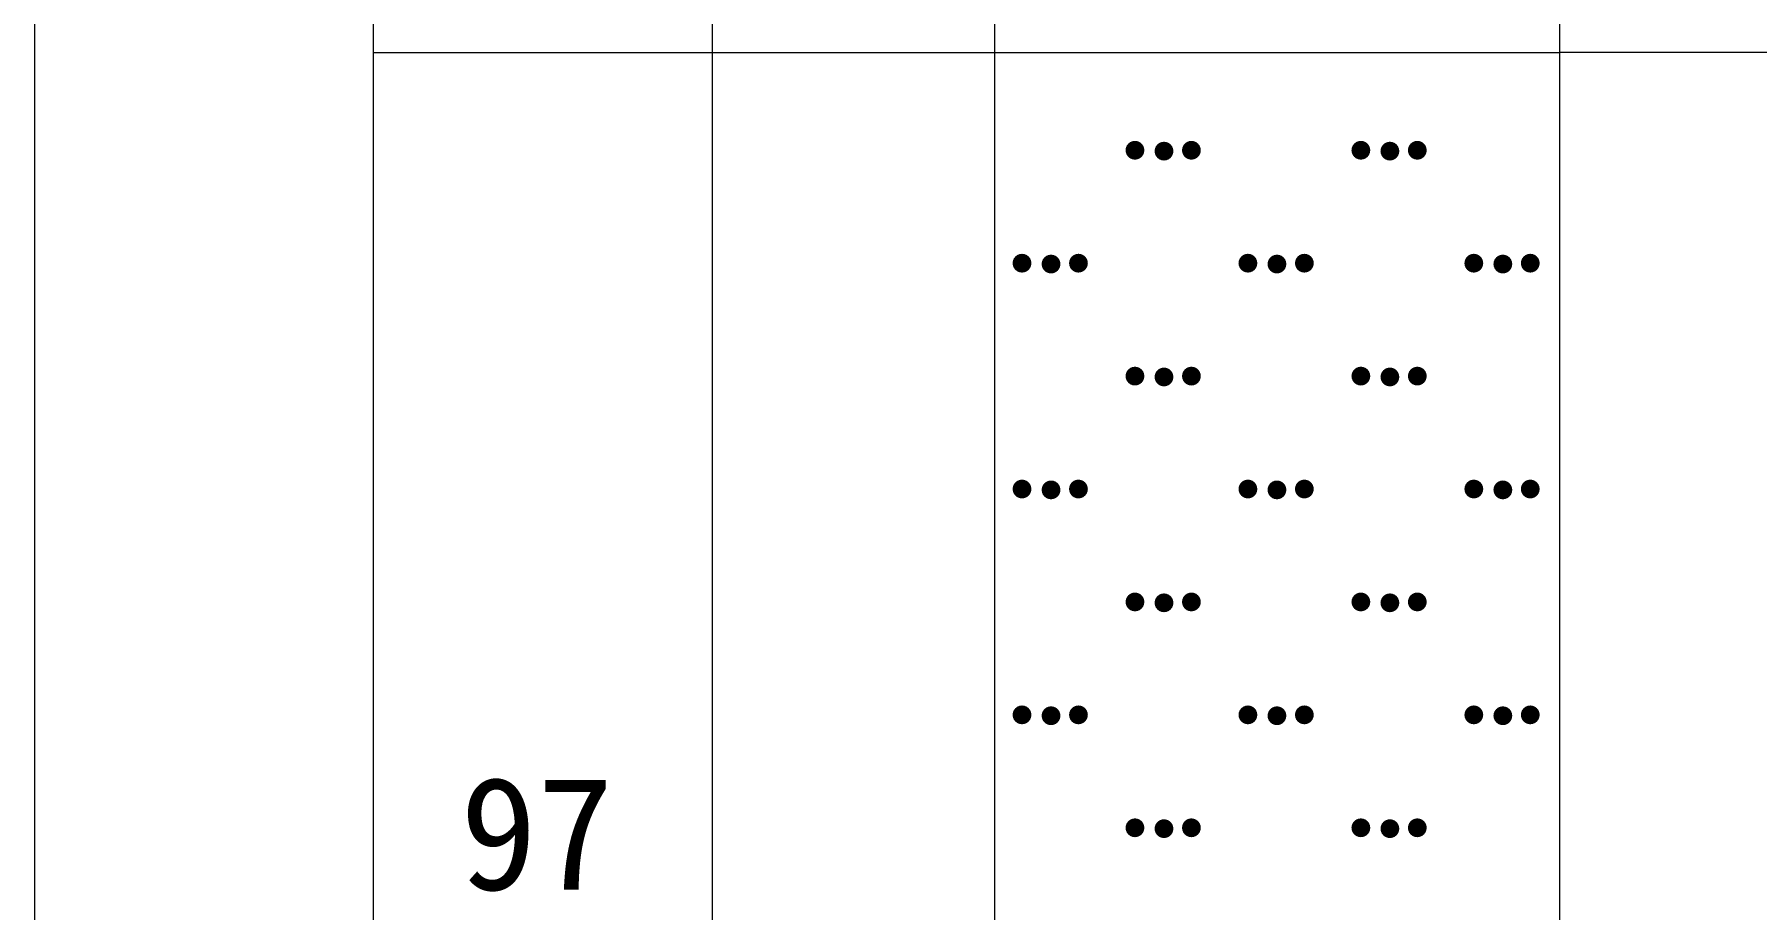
# Model space of a CAD drawing. Header units: inches. Extents: x -27 to 109, y -724 to 26.
# Drawn here: x 14.68 to 20.78, y -565.14 to -562.04 of the extents above; entities that cross this region are included whole.
import ezdxf

# ---------------------------------------------------------------- set-up
doc = ezdxf.new("R2010")
doc.units = ezdxf.units.IN
doc.header["$MEASUREMENT"] = 0
doc.layers.get('0').update_dxf_attribs({"lineweight": 0})
doc.styles.add('宋体', font='')
doc.styles.get('宋体').set_extended_font_data('宋体')

# ---------------------------------------------------------------- blocks, each defined once
blk = doc.blocks.new('lr_block_86')
at = {"true_color": 0x000000}
for points in [[(18.611, -562.4593), (18.6122, -562.4507), (18.611, -562.442), (18.6078, -562.434), (18.6025, -562.4271), (18.5955, -562.4217), (18.5875, -562.4185), (18.5789, -562.4173), (18.5702, -562.4185), (18.5622, -562.4217), (18.5553, -562.4271), (18.5499, -562.434), (18.5467, -562.442), (18.5455, -562.4507), (18.5467, -562.4593), (18.5499, -562.4673), (18.5553, -562.4743), (18.5622, -562.4796), (18.5702, -562.4828), (18.5789, -562.484), (18.5875, -562.4828), (18.5955, -562.4796), (18.6025, -562.4743), (18.6078, -562.4673)], [(18.7138, -562.4624), (18.715, -562.4537), (18.7138, -562.4451), (18.7106, -562.4371), (18.7053, -562.4301), (18.6983, -562.4248), (18.6903, -562.4216), (18.6817, -562.4204), (18.673, -562.4216), (18.665, -562.4248), (18.6581, -562.4301), (18.6527, -562.4371), (18.6495, -562.4451), (18.6483, -562.4537), (18.6495, -562.4624), (18.6527, -562.4704), (18.6581, -562.4774), (18.665, -562.4827), (18.673, -562.4859), (18.6817, -562.4871), (18.6903, -562.4859), (18.6983, -562.4827), (18.7053, -562.4774), (18.7106, -562.4704)], [(18.8109, -562.4593), (18.8121, -562.4507), (18.8109, -562.442), (18.8077, -562.434), (18.8023, -562.4271), (18.7954, -562.4217), (18.7874, -562.4185), (18.7787, -562.4173), (18.7701, -562.4185), (18.7621, -562.4217), (18.7551, -562.4271), (18.7498, -562.434), (18.7466, -562.442), (18.7454, -562.4507), (18.7466, -562.4593), (18.7498, -562.4673), (18.7551, -562.4743), (18.7621, -562.4796), (18.7701, -562.4828), (18.7787, -562.484), (18.7874, -562.4828), (18.7954, -562.4796), (18.8023, -562.4743), (18.8077, -562.4673)], [(19.411, -562.4593), (19.4122, -562.4507), (19.411, -562.442), (19.4078, -562.434), (19.4025, -562.4271), (19.3955, -562.4217), (19.3875, -562.4185), (19.3789, -562.4173), (19.3702, -562.4185), (19.3622, -562.4217), (19.3553, -562.4271), (19.3499, -562.434), (19.3467, -562.442), (19.3455, -562.4507), (19.3467, -562.4593), (19.3499, -562.4673), (19.3553, -562.4743), (19.3622, -562.4796), (19.3702, -562.4828), (19.3789, -562.484), (19.3875, -562.4828), (19.3955, -562.4796), (19.4025, -562.4743), (19.4078, -562.4673)], [(19.5138, -562.4624), (19.515, -562.4537), (19.5138, -562.4451), (19.5106, -562.4371), (19.5053, -562.4301), (19.4983, -562.4248), (19.4903, -562.4216), (19.4817, -562.4204), (19.473, -562.4216), (19.465, -562.4248), (19.4581, -562.4301), (19.4527, -562.4371), (19.4495, -562.4451), (19.4483, -562.4537), (19.4495, -562.4624), (19.4527, -562.4704), (19.4581, -562.4774), (19.465, -562.4827), (19.473, -562.4859), (19.4817, -562.4871), (19.4903, -562.4859), (19.4983, -562.4827), (19.5053, -562.4774), (19.5106, -562.4704)], [(19.6109, -562.4593), (19.6121, -562.4507), (19.6109, -562.442), (19.6077, -562.434), (19.6023, -562.4271), (19.5954, -562.4217), (19.5874, -562.4185), (19.5787, -562.4173), (19.5701, -562.4185), (19.5621, -562.4217), (19.5551, -562.4271), (19.5498, -562.434), (19.5466, -562.442), (19.5454, -562.4507), (19.5466, -562.4593), (19.5498, -562.4673), (19.5551, -562.4743), (19.5621, -562.4796), (19.5701, -562.4828), (19.5787, -562.484), (19.5874, -562.4828), (19.5954, -562.4796), (19.6023, -562.4743), (19.6077, -562.4673)], [(18.211, -562.8593), (18.2122, -562.8507), (18.211, -562.842), (18.2078, -562.834), (18.2025, -562.8271), (18.1955, -562.8217), (18.1875, -562.8185), (18.1789, -562.8173), (18.1702, -562.8185), (18.1622, -562.8217), (18.1553, -562.8271), (18.1499, -562.834), (18.1467, -562.842), (18.1455, -562.8507), (18.1467, -562.8593), (18.1499, -562.8673), (18.1553, -562.8743), (18.1622, -562.8796), (18.1702, -562.8828), (18.1789, -562.884), (18.1875, -562.8828), (18.1955, -562.8796), (18.2025, -562.8743), (18.2078, -562.8673)], [(18.3138, -562.8624), (18.315, -562.8537), (18.3138, -562.8451), (18.3106, -562.8371), (18.3053, -562.8301), (18.2983, -562.8248), (18.2903, -562.8216), (18.2817, -562.8204), (18.273, -562.8216), (18.265, -562.8248), (18.2581, -562.8301), (18.2527, -562.8371), (18.2495, -562.8451), (18.2483, -562.8537), (18.2495, -562.8624), (18.2527, -562.8704), (18.2581, -562.8773), (18.265, -562.8827), (18.273, -562.8859), (18.2817, -562.8871), (18.2903, -562.8859), (18.2983, -562.8827), (18.3053, -562.8773), (18.3106, -562.8704)], [(18.4109, -562.8593), (18.4121, -562.8507), (18.4109, -562.842), (18.4077, -562.834), (18.4023, -562.8271), (18.3954, -562.8217), (18.3874, -562.8185), (18.3787, -562.8173), (18.3701, -562.8185), (18.3621, -562.8217), (18.3551, -562.8271), (18.3498, -562.834), (18.3466, -562.842), (18.3454, -562.8507), (18.3466, -562.8593), (18.3498, -562.8673), (18.3551, -562.8743), (18.3621, -562.8796), (18.3701, -562.8828), (18.3787, -562.884), (18.3874, -562.8828), (18.3954, -562.8796), (18.4023, -562.8743), (18.4077, -562.8673)], [(19.011, -562.8593), (19.0122, -562.8507), (19.011, -562.842), (19.0078, -562.834), (19.0025, -562.8271), (18.9955, -562.8217), (18.9875, -562.8185), (18.9789, -562.8173), (18.9702, -562.8185), (18.9622, -562.8217), (18.9553, -562.8271), (18.9499, -562.834), (18.9467, -562.842), (18.9455, -562.8507), (18.9467, -562.8593), (18.9499, -562.8673), (18.9553, -562.8743), (18.9622, -562.8796), (18.9702, -562.8828), (18.9789, -562.884), (18.9875, -562.8828), (18.9955, -562.8796), (19.0025, -562.8743), (19.0078, -562.8673)], [(19.1138, -562.8624), (19.115, -562.8537), (19.1138, -562.8451), (19.1106, -562.8371), (19.1053, -562.8301), (19.0983, -562.8248), (19.0903, -562.8216), (19.0817, -562.8204), (19.073, -562.8216), (19.065, -562.8248), (19.0581, -562.8301), (19.0527, -562.8371), (19.0495, -562.8451), (19.0483, -562.8537), (19.0495, -562.8624), (19.0527, -562.8704), (19.0581, -562.8773), (19.065, -562.8827), (19.073, -562.8859), (19.0817, -562.8871), (19.0903, -562.8859), (19.0983, -562.8827), (19.1053, -562.8773), (19.1106, -562.8704)], [(19.2109, -562.8593), (19.2121, -562.8507), (19.2109, -562.842), (19.2077, -562.834), (19.2023, -562.8271), (19.1954, -562.8217), (19.1874, -562.8185), (19.1787, -562.8173), (19.1701, -562.8185), (19.1621, -562.8217), (19.1551, -562.8271), (19.1498, -562.834), (19.1466, -562.842), (19.1454, -562.8507), (19.1466, -562.8593), (19.1498, -562.8673), (19.1551, -562.8743), (19.1621, -562.8796), (19.1701, -562.8828), (19.1787, -562.884), (19.1874, -562.8828), (19.1954, -562.8796), (19.2023, -562.8743), (19.2077, -562.8673)], [(19.811, -562.8593), (19.8122, -562.8507), (19.811, -562.842), (19.8078, -562.834), (19.8025, -562.8271), (19.7955, -562.8217), (19.7875, -562.8185), (19.7789, -562.8173), (19.7702, -562.8185), (19.7622, -562.8217), (19.7553, -562.8271), (19.7499, -562.834), (19.7467, -562.842), (19.7455, -562.8507), (19.7467, -562.8593), (19.7499, -562.8673), (19.7553, -562.8743), (19.7622, -562.8796), (19.7702, -562.8828), (19.7789, -562.884), (19.7875, -562.8828), (19.7955, -562.8796), (19.8025, -562.8743), (19.8078, -562.8673)], [(19.9138, -562.8624), (19.915, -562.8537), (19.9138, -562.8451), (19.9106, -562.8371), (19.9053, -562.8301), (19.8983, -562.8248), (19.8903, -562.8216), (19.8817, -562.8204), (19.873, -562.8216), (19.865, -562.8248), (19.8581, -562.8301), (19.8527, -562.8371), (19.8495, -562.8451), (19.8483, -562.8537), (19.8495, -562.8624), (19.8527, -562.8704), (19.8581, -562.8773), (19.865, -562.8827), (19.873, -562.8859), (19.8817, -562.8871), (19.8903, -562.8859), (19.8983, -562.8827), (19.9053, -562.8773), (19.9106, -562.8704)], [(20.0109, -562.8593), (20.0121, -562.8507), (20.0109, -562.842), (20.0077, -562.834), (20.0023, -562.8271), (19.9954, -562.8217), (19.9874, -562.8185), (19.9787, -562.8173), (19.9701, -562.8185), (19.9621, -562.8217), (19.9551, -562.8271), (19.9498, -562.834), (19.9466, -562.842), (19.9454, -562.8507), (19.9466, -562.8593), (19.9498, -562.8673), (19.9551, -562.8743), (19.9621, -562.8796), (19.9701, -562.8828), (19.9787, -562.884), (19.9874, -562.8828), (19.9954, -562.8796), (20.0023, -562.8743), (20.0077, -562.8673)], [(18.611, -563.2593), (18.6122, -563.2507), (18.611, -563.242), (18.6078, -563.234), (18.6025, -563.2271), (18.5955, -563.2217), (18.5875, -563.2185), (18.5789, -563.2173), (18.5702, -563.2185), (18.5622, -563.2217), (18.5553, -563.2271), (18.5499, -563.234), (18.5467, -563.242), (18.5455, -563.2507), (18.5467, -563.2593), (18.5499, -563.2673), (18.5553, -563.2743), (18.5622, -563.2796), (18.5702, -563.2828), (18.5789, -563.284), (18.5875, -563.2828), (18.5955, -563.2796), (18.6025, -563.2743), (18.6078, -563.2673)], [(18.7138, -563.2624), (18.715, -563.2537), (18.7138, -563.2451), (18.7106, -563.2371), (18.7053, -563.2301), (18.6983, -563.2248), (18.6903, -563.2216), (18.6817, -563.2204), (18.673, -563.2216), (18.665, -563.2248), (18.6581, -563.2301), (18.6527, -563.2371), (18.6495, -563.2451), (18.6483, -563.2537), (18.6495, -563.2624), (18.6527, -563.2704), (18.6581, -563.2773), (18.665, -563.2827), (18.673, -563.2859), (18.6817, -563.2871), (18.6903, -563.2859), (18.6983, -563.2827), (18.7053, -563.2773), (18.7106, -563.2704)], [(18.8109, -563.2593), (18.8121, -563.2507), (18.8109, -563.242), (18.8077, -563.234), (18.8023, -563.2271), (18.7954, -563.2217), (18.7874, -563.2185), (18.7787, -563.2173), (18.7701, -563.2185), (18.7621, -563.2217), (18.7551, -563.2271), (18.7498, -563.234), (18.7466, -563.242), (18.7454, -563.2507), (18.7466, -563.2593), (18.7498, -563.2673), (18.7551, -563.2743), (18.7621, -563.2796), (18.7701, -563.2828), (18.7787, -563.284), (18.7874, -563.2828), (18.7954, -563.2796), (18.8023, -563.2743), (18.8077, -563.2673)], [(19.411, -563.2593), (19.4122, -563.2507), (19.411, -563.242), (19.4078, -563.234), (19.4025, -563.2271), (19.3955, -563.2217), (19.3875, -563.2185), (19.3789, -563.2173), (19.3702, -563.2185), (19.3622, -563.2217), (19.3553, -563.2271), (19.3499, -563.234), (19.3467, -563.242), (19.3455, -563.2507), (19.3467, -563.2593), (19.3499, -563.2673), (19.3553, -563.2743), (19.3622, -563.2796), (19.3702, -563.2828), (19.3789, -563.284), (19.3875, -563.2828), (19.3955, -563.2796), (19.4025, -563.2743), (19.4078, -563.2673)], [(19.5138, -563.2624), (19.515, -563.2537), (19.5138, -563.2451), (19.5106, -563.2371), (19.5053, -563.2301), (19.4983, -563.2248), (19.4903, -563.2216), (19.4817, -563.2204), (19.473, -563.2216), (19.465, -563.2248), (19.4581, -563.2301), (19.4527, -563.2371), (19.4495, -563.2451), (19.4483, -563.2537), (19.4495, -563.2624), (19.4527, -563.2704), (19.4581, -563.2773), (19.465, -563.2827), (19.473, -563.2859), (19.4817, -563.2871), (19.4903, -563.2859), (19.4983, -563.2827), (19.5053, -563.2773), (19.5106, -563.2704)], [(19.6109, -563.2593), (19.6121, -563.2507), (19.6109, -563.242), (19.6077, -563.234), (19.6023, -563.2271), (19.5954, -563.2217), (19.5874, -563.2185), (19.5787, -563.2173), (19.5701, -563.2185), (19.5621, -563.2217), (19.5551, -563.2271), (19.5498, -563.234), (19.5466, -563.242), (19.5454, -563.2507), (19.5466, -563.2593), (19.5498, -563.2673), (19.5551, -563.2743), (19.5621, -563.2796), (19.5701, -563.2828), (19.5787, -563.284), (19.5874, -563.2828), (19.5954, -563.2796), (19.6023, -563.2743), (19.6077, -563.2673)], [(18.211, -563.6593), (18.2122, -563.6507), (18.211, -563.642), (18.2078, -563.634), (18.2025, -563.6271), (18.1955, -563.6217), (18.1875, -563.6185), (18.1789, -563.6173), (18.1702, -563.6185), (18.1622, -563.6217), (18.1553, -563.6271), (18.1499, -563.634), (18.1467, -563.642), (18.1455, -563.6507), (18.1467, -563.6593), (18.1499, -563.6673), (18.1553, -563.6743), (18.1622, -563.6796), (18.1702, -563.6828), (18.1789, -563.684), (18.1875, -563.6828), (18.1955, -563.6796), (18.2025, -563.6743), (18.2078, -563.6673)], [(18.3138, -563.6624), (18.315, -563.6537), (18.3138, -563.6451), (18.3106, -563.6371), (18.3053, -563.6301), (18.2983, -563.6248), (18.2903, -563.6216), (18.2817, -563.6204), (18.273, -563.6216), (18.265, -563.6248), (18.2581, -563.6301), (18.2527, -563.6371), (18.2495, -563.6451), (18.2483, -563.6537), (18.2495, -563.6624), (18.2527, -563.6704), (18.2581, -563.6773), (18.265, -563.6827), (18.273, -563.6859), (18.2817, -563.6871), (18.2903, -563.6859), (18.2983, -563.6827), (18.3053, -563.6773), (18.3106, -563.6704)], [(18.4109, -563.6593), (18.4121, -563.6507), (18.4109, -563.642), (18.4077, -563.634), (18.4023, -563.6271), (18.3954, -563.6217), (18.3874, -563.6185), (18.3787, -563.6173), (18.3701, -563.6185), (18.3621, -563.6217), (18.3551, -563.6271), (18.3498, -563.634), (18.3466, -563.642), (18.3454, -563.6507), (18.3466, -563.6593), (18.3498, -563.6673), (18.3551, -563.6743), (18.3621, -563.6796), (18.3701, -563.6828), (18.3787, -563.684), (18.3874, -563.6828), (18.3954, -563.6796), (18.4023, -563.6743), (18.4077, -563.6673)], [(19.011, -563.6593), (19.0122, -563.6507), (19.011, -563.642), (19.0078, -563.634), (19.0025, -563.6271), (18.9955, -563.6217), (18.9875, -563.6185), (18.9789, -563.6173), (18.9702, -563.6185), (18.9622, -563.6217), (18.9553, -563.6271), (18.9499, -563.634), (18.9467, -563.642), (18.9455, -563.6507), (18.9467, -563.6593), (18.9499, -563.6673), (18.9553, -563.6743), (18.9622, -563.6796), (18.9702, -563.6828), (18.9789, -563.684), (18.9875, -563.6828), (18.9955, -563.6796), (19.0025, -563.6743), (19.0078, -563.6673)], [(19.1138, -563.6624), (19.115, -563.6537), (19.1138, -563.6451), (19.1106, -563.6371), (19.1053, -563.6301), (19.0983, -563.6248), (19.0903, -563.6216), (19.0817, -563.6204), (19.073, -563.6216), (19.065, -563.6248), (19.0581, -563.6301), (19.0527, -563.6371), (19.0495, -563.6451), (19.0483, -563.6537), (19.0495, -563.6624), (19.0527, -563.6704), (19.0581, -563.6773), (19.065, -563.6827), (19.073, -563.6859), (19.0817, -563.6871), (19.0903, -563.6859), (19.0983, -563.6827), (19.1053, -563.6773), (19.1106, -563.6704)], [(19.2109, -563.6593), (19.2121, -563.6507), (19.2109, -563.642), (19.2077, -563.634), (19.2023, -563.6271), (19.1954, -563.6217), (19.1874, -563.6185), (19.1787, -563.6173), (19.1701, -563.6185), (19.1621, -563.6217), (19.1551, -563.6271), (19.1498, -563.634), (19.1466, -563.642), (19.1454, -563.6507), (19.1466, -563.6593), (19.1498, -563.6673), (19.1551, -563.6743), (19.1621, -563.6796), (19.1701, -563.6828), (19.1787, -563.684), (19.1874, -563.6828), (19.1954, -563.6796), (19.2023, -563.6743), (19.2077, -563.6673)], [(19.811, -563.6593), (19.8122, -563.6507), (19.811, -563.642), (19.8078, -563.634), (19.8025, -563.6271), (19.7955, -563.6217), (19.7875, -563.6185), (19.7789, -563.6173), (19.7702, -563.6185), (19.7622, -563.6217), (19.7553, -563.6271), (19.7499, -563.634), (19.7467, -563.642), (19.7455, -563.6507), (19.7467, -563.6593), (19.7499, -563.6673), (19.7553, -563.6743), (19.7622, -563.6796), (19.7702, -563.6828), (19.7789, -563.684), (19.7875, -563.6828), (19.7955, -563.6796), (19.8025, -563.6743), (19.8078, -563.6673)], [(19.9138, -563.6624), (19.915, -563.6537), (19.9138, -563.6451), (19.9106, -563.6371), (19.9053, -563.6301), (19.8983, -563.6248), (19.8903, -563.6216), (19.8817, -563.6204), (19.873, -563.6216), (19.865, -563.6248), (19.8581, -563.6301), (19.8527, -563.6371), (19.8495, -563.6451), (19.8483, -563.6537), (19.8495, -563.6624), (19.8527, -563.6704), (19.8581, -563.6773), (19.865, -563.6827), (19.873, -563.6859), (19.8817, -563.6871), (19.8903, -563.6859), (19.8983, -563.6827), (19.9053, -563.6773), (19.9106, -563.6704)], [(20.0109, -563.6593), (20.0121, -563.6507), (20.0109, -563.642), (20.0077, -563.634), (20.0023, -563.6271), (19.9954, -563.6217), (19.9874, -563.6185), (19.9787, -563.6173), (19.9701, -563.6185), (19.9621, -563.6217), (19.9551, -563.6271), (19.9498, -563.634), (19.9466, -563.642), (19.9454, -563.6507), (19.9466, -563.6593), (19.9498, -563.6673), (19.9551, -563.6743), (19.9621, -563.6796), (19.9701, -563.6828), (19.9787, -563.684), (19.9874, -563.6828), (19.9954, -563.6796), (20.0023, -563.6743), (20.0077, -563.6673)], [(18.611, -564.0593), (18.6122, -564.0507), (18.611, -564.042), (18.6078, -564.034), (18.6025, -564.0271), (18.5955, -564.0217), (18.5875, -564.0185), (18.5789, -564.0173), (18.5702, -564.0185), (18.5622, -564.0217), (18.5553, -564.0271), (18.5499, -564.034), (18.5467, -564.042), (18.5455, -564.0507), (18.5467, -564.0593), (18.5499, -564.0673), (18.5553, -564.0743), (18.5622, -564.0796), (18.5702, -564.0828), (18.5789, -564.084), (18.5875, -564.0828), (18.5955, -564.0796), (18.6025, -564.0743), (18.6078, -564.0673)], [(18.7138, -564.0624), (18.715, -564.0537), (18.7138, -564.0451), (18.7106, -564.0371), (18.7053, -564.0301), (18.6983, -564.0248), (18.6903, -564.0216), (18.6817, -564.0204), (18.673, -564.0216), (18.665, -564.0248), (18.6581, -564.0301), (18.6527, -564.0371), (18.6495, -564.0451), (18.6483, -564.0537), (18.6495, -564.0624), (18.6527, -564.0704), (18.6581, -564.0773), (18.665, -564.0827), (18.673, -564.0859), (18.6817, -564.0871), (18.6903, -564.0859), (18.6983, -564.0827), (18.7053, -564.0773), (18.7106, -564.0704)], [(18.8109, -564.0593), (18.8121, -564.0507), (18.8109, -564.042), (18.8077, -564.034), (18.8023, -564.0271), (18.7954, -564.0217), (18.7874, -564.0185), (18.7787, -564.0173), (18.7701, -564.0185), (18.7621, -564.0217), (18.7551, -564.0271), (18.7498, -564.034), (18.7466, -564.042), (18.7454, -564.0507), (18.7466, -564.0593), (18.7498, -564.0673), (18.7551, -564.0743), (18.7621, -564.0796), (18.7701, -564.0828), (18.7787, -564.084), (18.7874, -564.0828), (18.7954, -564.0796), (18.8023, -564.0743), (18.8077, -564.0673)], [(19.411, -564.0593), (19.4122, -564.0507), (19.411, -564.042), (19.4078, -564.034), (19.4025, -564.0271), (19.3955, -564.0217), (19.3875, -564.0185), (19.3789, -564.0173), (19.3702, -564.0185), (19.3622, -564.0217), (19.3553, -564.0271), (19.3499, -564.034), (19.3467, -564.042), (19.3455, -564.0507), (19.3467, -564.0593), (19.3499, -564.0673), (19.3553, -564.0743), (19.3622, -564.0796), (19.3702, -564.0828), (19.3789, -564.084), (19.3875, -564.0828), (19.3955, -564.0796), (19.4025, -564.0743), (19.4078, -564.0673)], [(19.5138, -564.0624), (19.515, -564.0537), (19.5138, -564.0451), (19.5106, -564.0371), (19.5053, -564.0301), (19.4983, -564.0248), (19.4903, -564.0216), (19.4817, -564.0204), (19.473, -564.0216), (19.465, -564.0248), (19.4581, -564.0301), (19.4527, -564.0371), (19.4495, -564.0451), (19.4483, -564.0537), (19.4495, -564.0624), (19.4527, -564.0704), (19.4581, -564.0773), (19.465, -564.0827), (19.473, -564.0859), (19.4817, -564.0871), (19.4903, -564.0859), (19.4983, -564.0827), (19.5053, -564.0773), (19.5106, -564.0704)], [(19.6109, -564.0593), (19.6121, -564.0507), (19.6109, -564.042), (19.6077, -564.034), (19.6023, -564.0271), (19.5954, -564.0217), (19.5874, -564.0185), (19.5787, -564.0173), (19.5701, -564.0185), (19.5621, -564.0217), (19.5551, -564.0271), (19.5498, -564.034), (19.5466, -564.042), (19.5454, -564.0507), (19.5466, -564.0593), (19.5498, -564.0673), (19.5551, -564.0743), (19.5621, -564.0796), (19.5701, -564.0828), (19.5787, -564.084), (19.5874, -564.0828), (19.5954, -564.0796), (19.6023, -564.0743), (19.6077, -564.0673)], [(18.211, -564.4593), (18.2122, -564.4507), (18.211, -564.442), (18.2078, -564.434), (18.2025, -564.4271), (18.1955, -564.4217), (18.1875, -564.4185), (18.1789, -564.4173), (18.1702, -564.4185), (18.1622, -564.4217), (18.1553, -564.4271), (18.1499, -564.434), (18.1467, -564.442), (18.1455, -564.4507), (18.1467, -564.4593), (18.1499, -564.4673), (18.1553, -564.4743), (18.1622, -564.4796), (18.1702, -564.4828), (18.1789, -564.484), (18.1875, -564.4828), (18.1955, -564.4796), (18.2025, -564.4743), (18.2078, -564.4673)], [(18.3138, -564.4624), (18.315, -564.4537), (18.3138, -564.4451), (18.3106, -564.4371), (18.3053, -564.4301), (18.2983, -564.4248), (18.2903, -564.4216), (18.2817, -564.4204), (18.273, -564.4216), (18.265, -564.4248), (18.2581, -564.4301), (18.2527, -564.4371), (18.2495, -564.4451), (18.2483, -564.4537), (18.2495, -564.4624), (18.2527, -564.4704), (18.2581, -564.4773), (18.265, -564.4827), (18.273, -564.4859), (18.2817, -564.4871), (18.2903, -564.4859), (18.2983, -564.4827), (18.3053, -564.4773), (18.3106, -564.4704)], [(18.4109, -564.4593), (18.4121, -564.4507), (18.4109, -564.442), (18.4077, -564.434), (18.4023, -564.4271), (18.3954, -564.4217), (18.3874, -564.4185), (18.3787, -564.4173), (18.3701, -564.4185), (18.3621, -564.4217), (18.3551, -564.4271), (18.3498, -564.434), (18.3466, -564.442), (18.3454, -564.4507), (18.3466, -564.4593), (18.3498, -564.4673), (18.3551, -564.4743), (18.3621, -564.4796), (18.3701, -564.4828), (18.3787, -564.484), (18.3874, -564.4828), (18.3954, -564.4796), (18.4023, -564.4743), (18.4077, -564.4673)], [(19.011, -564.4593), (19.0122, -564.4507), (19.011, -564.442), (19.0078, -564.434), (19.0025, -564.4271), (18.9955, -564.4217), (18.9875, -564.4185), (18.9789, -564.4173), (18.9702, -564.4185), (18.9622, -564.4217), (18.9553, -564.4271), (18.9499, -564.434), (18.9467, -564.442), (18.9455, -564.4507), (18.9467, -564.4593), (18.9499, -564.4673), (18.9553, -564.4743), (18.9622, -564.4796), (18.9702, -564.4828), (18.9789, -564.484), (18.9875, -564.4828), (18.9955, -564.4796), (19.0025, -564.4743), (19.0078, -564.4673)], [(19.1138, -564.4624), (19.115, -564.4537), (19.1138, -564.4451), (19.1106, -564.4371), (19.1053, -564.4301), (19.0983, -564.4248), (19.0903, -564.4216), (19.0817, -564.4204), (19.073, -564.4216), (19.065, -564.4248), (19.0581, -564.4301), (19.0527, -564.4371), (19.0495, -564.4451), (19.0483, -564.4537), (19.0495, -564.4624), (19.0527, -564.4704), (19.0581, -564.4773), (19.065, -564.4827), (19.073, -564.4859), (19.0817, -564.4871), (19.0903, -564.4859), (19.0983, -564.4827), (19.1053, -564.4773), (19.1106, -564.4704)], [(19.2109, -564.4593), (19.2121, -564.4507), (19.2109, -564.442), (19.2077, -564.434), (19.2023, -564.4271), (19.1954, -564.4217), (19.1874, -564.4185), (19.1787, -564.4173), (19.1701, -564.4185), (19.1621, -564.4217), (19.1551, -564.4271), (19.1498, -564.434), (19.1466, -564.442), (19.1454, -564.4507), (19.1466, -564.4593), (19.1498, -564.4673), (19.1551, -564.4743), (19.1621, -564.4796), (19.1701, -564.4828), (19.1787, -564.484), (19.1874, -564.4828), (19.1954, -564.4796), (19.2023, -564.4743), (19.2077, -564.4673)], [(19.811, -564.4593), (19.8122, -564.4507), (19.811, -564.442), (19.8078, -564.434), (19.8025, -564.4271), (19.7955, -564.4217), (19.7875, -564.4185), (19.7789, -564.4173), (19.7702, -564.4185), (19.7622, -564.4217), (19.7553, -564.4271), (19.7499, -564.434), (19.7467, -564.442), (19.7455, -564.4507), (19.7467, -564.4593), (19.7499, -564.4673), (19.7553, -564.4743), (19.7622, -564.4796), (19.7702, -564.4828), (19.7789, -564.484), (19.7875, -564.4828), (19.7955, -564.4796), (19.8025, -564.4743), (19.8078, -564.4673)], [(19.9138, -564.4624), (19.915, -564.4537), (19.9138, -564.4451), (19.9106, -564.4371), (19.9053, -564.4301), (19.8983, -564.4248), (19.8903, -564.4216), (19.8817, -564.4204), (19.873, -564.4216), (19.865, -564.4248), (19.8581, -564.4301), (19.8527, -564.4371), (19.8495, -564.4451), (19.8483, -564.4537), (19.8495, -564.4624), (19.8527, -564.4704), (19.8581, -564.4773), (19.865, -564.4827), (19.873, -564.4859), (19.8817, -564.4871), (19.8903, -564.4859), (19.8983, -564.4827), (19.9053, -564.4773), (19.9106, -564.4704)], [(20.0109, -564.4593), (20.0121, -564.4507), (20.0109, -564.442), (20.0077, -564.434), (20.0023, -564.4271), (19.9954, -564.4217), (19.9874, -564.4185), (19.9787, -564.4173), (19.9701, -564.4185), (19.9621, -564.4217), (19.9551, -564.4271), (19.9498, -564.434), (19.9466, -564.442), (19.9454, -564.4507), (19.9466, -564.4593), (19.9498, -564.4673), (19.9551, -564.4743), (19.9621, -564.4796), (19.9701, -564.4828), (19.9787, -564.484), (19.9874, -564.4828), (19.9954, -564.4796), (20.0023, -564.4743), (20.0077, -564.4673)], [(18.611, -564.8593), (18.6122, -564.8507), (18.611, -564.842), (18.6078, -564.834), (18.6025, -564.8271), (18.5955, -564.8217), (18.5875, -564.8185), (18.5789, -564.8173), (18.5702, -564.8185), (18.5622, -564.8217), (18.5553, -564.8271), (18.5499, -564.834), (18.5467, -564.842), (18.5455, -564.8507), (18.5467, -564.8593), (18.5499, -564.8673), (18.5553, -564.8743), (18.5622, -564.8796), (18.5702, -564.8828), (18.5789, -564.884), (18.5875, -564.8828), (18.5955, -564.8796), (18.6025, -564.8743), (18.6078, -564.8673)], [(18.7138, -564.8624), (18.715, -564.8537), (18.7138, -564.8451), (18.7106, -564.8371), (18.7053, -564.8301), (18.6983, -564.8248), (18.6903, -564.8216), (18.6817, -564.8204), (18.673, -564.8216), (18.665, -564.8248), (18.6581, -564.8301), (18.6527, -564.8371), (18.6495, -564.8451), (18.6483, -564.8537), (18.6495, -564.8624), (18.6527, -564.8704), (18.6581, -564.8773), (18.665, -564.8827), (18.673, -564.8859), (18.6817, -564.8871), (18.6903, -564.8859), (18.6983, -564.8827), (18.7053, -564.8773), (18.7106, -564.8704)], [(18.8109, -564.8593), (18.8121, -564.8507), (18.8109, -564.842), (18.8077, -564.834), (18.8023, -564.8271), (18.7954, -564.8217), (18.7874, -564.8185), (18.7787, -564.8173), (18.7701, -564.8185), (18.7621, -564.8217), (18.7551, -564.8271), (18.7498, -564.834), (18.7466, -564.842), (18.7454, -564.8507), (18.7466, -564.8593), (18.7498, -564.8673), (18.7551, -564.8743), (18.7621, -564.8796), (18.7701, -564.8828), (18.7787, -564.884), (18.7874, -564.8828), (18.7954, -564.8796), (18.8023, -564.8743), (18.8077, -564.8673)], [(19.411, -564.8593), (19.4122, -564.8507), (19.411, -564.842), (19.4078, -564.834), (19.4025, -564.8271), (19.3955, -564.8217), (19.3875, -564.8185), (19.3789, -564.8173), (19.3702, -564.8185), (19.3622, -564.8217), (19.3553, -564.8271), (19.3499, -564.834), (19.3467, -564.842), (19.3455, -564.8507), (19.3467, -564.8593), (19.3499, -564.8673), (19.3553, -564.8743), (19.3622, -564.8796), (19.3702, -564.8828), (19.3789, -564.884), (19.3875, -564.8828), (19.3955, -564.8796), (19.4025, -564.8743), (19.4078, -564.8673)], [(19.5138, -564.8624), (19.515, -564.8537), (19.5138, -564.8451), (19.5106, -564.8371), (19.5053, -564.8301), (19.4983, -564.8248), (19.4903, -564.8216), (19.4817, -564.8204), (19.473, -564.8216), (19.465, -564.8248), (19.4581, -564.8301), (19.4527, -564.8371), (19.4495, -564.8451), (19.4483, -564.8537), (19.4495, -564.8624), (19.4527, -564.8704), (19.4581, -564.8773), (19.465, -564.8827), (19.473, -564.8859), (19.4817, -564.8871), (19.4903, -564.8859), (19.4983, -564.8827), (19.5053, -564.8773), (19.5106, -564.8704)], [(19.6109, -564.8593), (19.6121, -564.8507), (19.6109, -564.842), (19.6077, -564.834), (19.6023, -564.8271), (19.5954, -564.8217), (19.5874, -564.8185), (19.5787, -564.8173), (19.5701, -564.8185), (19.5621, -564.8217), (19.5551, -564.8271), (19.5498, -564.834), (19.5466, -564.842), (19.5454, -564.8507), (19.5466, -564.8593), (19.5498, -564.8673), (19.5551, -564.8743), (19.5621, -564.8796), (19.5701, -564.8828), (19.5787, -564.884), (19.5874, -564.8828), (19.5954, -564.8796), (19.6023, -564.8743), (19.6077, -564.8673)]]:
    blk.add_hatch(color=18, dxfattribs=at).paths.add_polyline_path(points, flags=17)

msp = doc.modelspace()

# ---------------------------------------------------------------- linework, layer by layer
at = {"linetype": 'Continuous', "lineweight": 15}
for p, q in [((14.6817, 0.8962), (14.6817, -693.5538)), ((15.8817, 0.8962), (15.8817, -693.5538)), ((17.0817, 0.8962), (17.0817, -693.5538)), ((18.0817, -559.5438), (18.0817, -562.1038)), ((20.0817, -559.5438), (20.0817, -562.1038)), ((15.8817, -562.1038), (17.0817, -562.1038)), ((17.0817, -562.1038), (18.0817, -562.1038)), ((18.0817, -562.1038), (20.0817, -562.1038)), ((18.0817, -562.1038), (18.0817, -565.2038)), ((21.0817, -562.1038), (20.0817, -562.1038)), ((20.0817, -562.1038), (20.0817, -565.2038))]:
    msp.add_line(p, q, dxfattribs=at)

# ---------------------------------------------------------------- block references
at = {"color": 7}
msp.add_blockref('lr_block_86', (0, 0), dxfattribs=at)

# ---------------------------------------------------------------- texts
at = {"style": '宋体'}
msp.add_text('97', height=0.4, dxfattribs=at).set_placement((16.1891, -565.0704))

doc.saveas('drawing.dxf')
